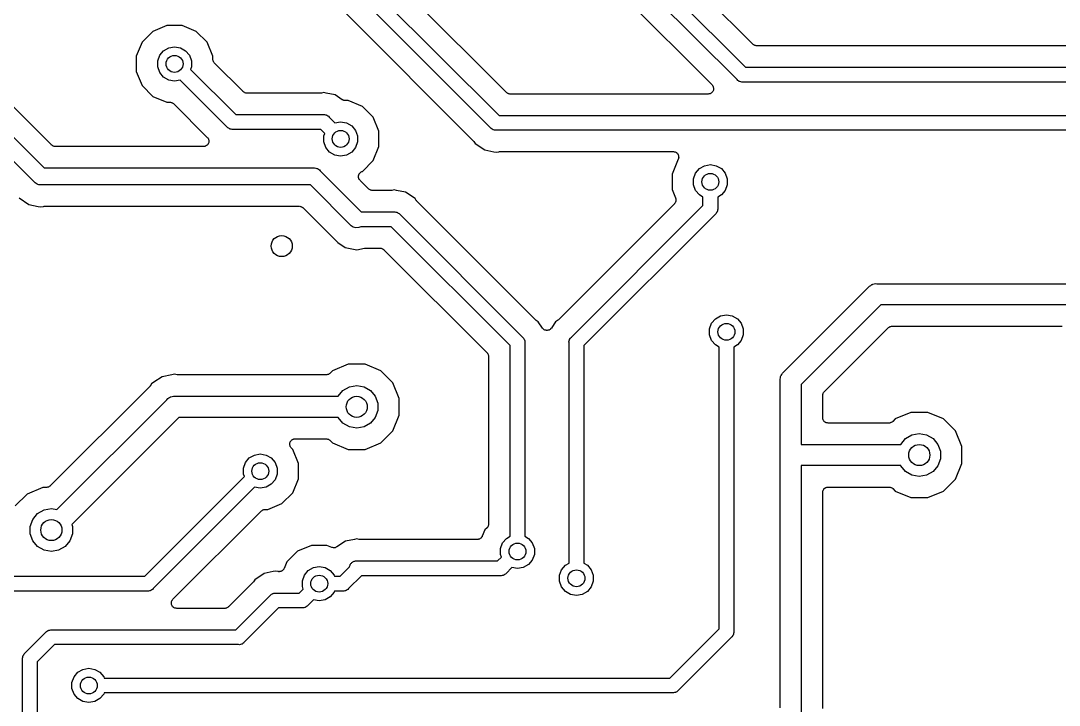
# Model space of a CAD drawing. Extents: x 51.7 to 143, y -96 to -37.9.
# Drawn here: x 64.43 to 89.04, y -74 to -57.78 of the extents above; entities that cross this region are included whole.
import ezdxf

# ---------------------------------------------------------------- set-up
doc = ezdxf.new("R2010")
doc.units = 0
doc.header["$MEASUREMENT"] = 0
doc.layers.add('BLACK', color=7, linetype='CONTINUOUS')

msp = doc.modelspace()

# ---------------------------------------------------------------- linework, layer by layer
at = {"layer": 'BLACK', "linetype": 'CONTINUOUS'}
for p, q in [((81.7797, -58.3348), (78.6634, -55.2185)), ((78.2531, -55.5267), (81.6065, -58.88)), ((81.4049, -59.1733), (78.0515, -55.82)), ((77.8783, -56.3652), (80.8113, -59.2982)), ((75.9377, -59.4778), (72.9294, -56.4695)), ((72.5191, -56.7777), (75.7645, -60.023)), ((75.5629, -60.3163), (72.3175, -57.071)), ((72.1443, -57.6162), (75.1526, -60.6245)), ((67.5577, -58.0312), (67.3022, -58.2867)), ((67.8914, -57.893), (67.5577, -58.0312)), ((68.2526, -57.893), (67.8914, -57.893)), ((68.5863, -58.0312), (68.2526, -57.893)), ((68.8418, -58.2867), (68.5863, -58.0312)), ((67.3022, -58.2867), (67.164, -58.6204)), ((68.98, -58.6204), (68.8418, -58.2867)), ((81.7843, -58.338), (81.7797, -58.3348)), ((81.7879, -58.3423), (81.7843, -58.338)), ((67.7202, -58.5979), (67.8109, -58.4899)), ((67.8109, -58.4899), (67.9331, -58.4193)), ((67.9331, -58.4193), (68.072, -58.3948)), ((68.072, -58.3948), (68.2109, -58.4193)), ((68.2109, -58.4193), (68.3331, -58.4899)), ((68.3331, -58.4899), (68.4238, -58.5979)), ((81.8023, -58.3506), (81.7879, -58.3423)), ((81.8158, -58.3601), (81.8023, -58.3506)), ((81.8212, -58.3615), (81.8158, -58.3601)), ((81.8261, -58.3643), (81.8212, -58.3615)), ((81.8424, -58.3672), (81.8261, -58.3643)), ((81.8584, -58.3715), (81.8424, -58.3672)), ((81.864, -58.371), (81.8584, -58.3715)), ((81.8695, -58.372), (81.864, -58.371)), ((100.123, -58.372), (81.8695, -58.372)), ((67.164, -58.6204), (67.164, -58.9816)), ((67.672, -58.7305), (67.7202, -58.5979)), ((67.672, -58.8715), (67.672, -58.7305)), ((68.4238, -58.5979), (68.472, -58.7305)), ((68.472, -58.7305), (68.472, -58.8715)), ((68.98, -58.6905), (68.98, -58.6204)), ((68.981, -58.696), (68.98, -58.6905)), ((68.9805, -58.7016), (68.981, -58.696)), ((68.9848, -58.7176), (68.9805, -58.7016)), ((68.9877, -58.7339), (68.9848, -58.7176)), ((68.9905, -58.7388), (68.9877, -58.7339)), ((68.9919, -58.7442), (68.9905, -58.7388)), ((69.0014, -58.7577), (68.9919, -58.7442)), ((69.0097, -58.7721), (69.0014, -58.7577)), ((69.014, -58.7757), (69.0097, -58.7721)), ((69.0172, -58.7803), (69.014, -58.7757)), ((69.6957, -59.4588), (69.0172, -58.7803)), ((67.164, -58.9816), (67.3022, -59.3153)), ((67.7202, -59.0041), (67.672, -58.8715)), ((67.8109, -59.1121), (67.7202, -59.0041)), ((68.472, -58.8715), (68.4501, -58.9316)), ((68.4501, -58.9316), (69.5225, -60.004)), ((81.6065, -58.88), (100.195, -58.88)), ((65.1531, -60.7228), (63.6778, -59.2475)), ((67.3022, -59.3153), (67.5577, -59.5708)), ((67.9331, -59.1827), (67.8109, -59.1121)), ((68.072, -59.2072), (67.9331, -59.1827)), ((68.2069, -59.1834), (68.072, -59.2072)), ((69.3209, -60.2973), (68.2069, -59.1834)), ((80.8113, -59.2982), (80.8208, -59.3118)), ((80.8208, -59.3118), (80.8315, -59.3245)), ((81.4198, -59.1911), (81.4049, -59.1733)), ((81.4399, -59.2027), (81.4198, -59.1911)), ((81.4589, -59.216), (81.4399, -59.2027)), ((81.4665, -59.2181), (81.4589, -59.216)), ((81.4732, -59.222), (81.4665, -59.2181)), ((81.4961, -59.226), (81.4732, -59.222)), ((81.5185, -59.232), (81.4961, -59.226)), ((81.5416, -59.23), (81.5185, -59.232)), ((100.131, -59.23), (81.5416, -59.23)), ((63.2666, -59.5548), (64.9798, -61.268)), ((69.7003, -59.462), (69.6957, -59.4588)), ((69.7039, -59.4663), (69.7003, -59.462)), ((69.7183, -59.4746), (69.7039, -59.4663)), ((69.7318, -59.4841), (69.7183, -59.4746)), ((69.7372, -59.4855), (69.7318, -59.4841)), ((69.7421, -59.4883), (69.7372, -59.4855)), ((69.7584, -59.4912), (69.7421, -59.4883)), ((69.7744, -59.4955), (69.7584, -59.4912)), ((69.78, -59.495), (69.7744, -59.4955)), ((69.7855, -59.496), (69.78, -59.495)), ((71.5292, -59.496), (69.7855, -59.496)), ((71.5415, -59.4938), (71.5292, -59.496)), ((71.554, -59.4936), (71.5415, -59.4938)), ((71.609, -59.4826), (71.554, -59.4936)), ((71.664, -59.4936), (71.609, -59.4826)), ((71.8755, -59.5356), (71.664, -59.4936)), ((71.664, -59.4936), (71.664, -59.4936)), ((72.0461, -59.6496), (71.8755, -59.5356)), ((75.9423, -59.481), (75.9377, -59.4778)), ((75.9459, -59.4853), (75.9423, -59.481)), ((75.9602, -59.4936), (75.9459, -59.4853)), ((75.9738, -59.5031), (75.9602, -59.4936)), ((75.9792, -59.5045), (75.9738, -59.5031)), ((75.9841, -59.5073), (75.9792, -59.5045)), ((76.0004, -59.5102), (75.9841, -59.5073)), ((76.0164, -59.5145), (76.0004, -59.5102)), ((76.022, -59.514), (76.0164, -59.5145)), ((76.0275, -59.515), (76.022, -59.514)), ((80.7215, -59.515), (76.0275, -59.515)), ((80.7378, -59.5121), (80.7215, -59.515)), ((80.7544, -59.5107), (80.7378, -59.5121)), ((80.7594, -59.5083), (80.7544, -59.5107)), ((80.7649, -59.5073), (80.7594, -59.5083)), ((80.7793, -59.499), (80.7649, -59.5073)), ((80.7943, -59.492), (80.7793, -59.499)), ((80.7983, -59.4881), (80.7943, -59.492)), ((80.8031, -59.4853), (80.7983, -59.4881)), ((80.8138, -59.4726), (80.8031, -59.4853)), ((80.8255, -59.4608), (80.8138, -59.4726)), ((80.8279, -59.4558), (80.8255, -59.4608)), ((80.8315, -59.4515), (80.8279, -59.4558)), ((80.8315, -59.3245), (80.8334, -59.3298)), ((80.8371, -59.4359), (80.8315, -59.4515)), ((80.8334, -59.3298), (80.8366, -59.3343)), ((80.8366, -59.3343), (80.8409, -59.3504)), ((80.8442, -59.4209), (80.8371, -59.4359)), ((80.8409, -59.3504), (80.8466, -59.3659)), ((80.8446, -59.4153), (80.8442, -59.4209)), ((80.8466, -59.4101), (80.8446, -59.4153)), ((80.8466, -59.3659), (80.8466, -59.3715)), ((80.8466, -59.3715), (80.848, -59.3769)), ((80.848, -59.3769), (80.8466, -59.3935)), ((80.8466, -59.3935), (80.8466, -59.4101)), ((67.5577, -59.5708), (67.8914, -59.709)), ((67.8914, -59.709), (67.9615, -59.709)), ((67.9615, -59.709), (67.967, -59.71)), ((67.967, -59.71), (67.9726, -59.7095)), ((67.9726, -59.7095), (67.9886, -59.7138)), ((67.9886, -59.7138), (68.0049, -59.7167)), ((68.0049, -59.7167), (68.0098, -59.7195)), ((68.0098, -59.7195), (68.0152, -59.7209)), ((68.0152, -59.7209), (68.0288, -59.7304)), ((68.0288, -59.7304), (68.0431, -59.7387)), ((68.0431, -59.7387), (68.0467, -59.743)), ((68.0467, -59.743), (68.0513, -59.7462)), ((68.0513, -59.7462), (68.8483, -60.5432)), ((72.06, -59.6557), (72.0461, -59.6496)), ((72.0732, -59.6633), (72.06, -59.6557)), ((72.08, -59.6646), (72.0732, -59.6633)), ((72.0864, -59.6674), (72.08, -59.6646)), ((72.1016, -59.6684), (72.0864, -59.6674)), ((72.1166, -59.671), (72.1016, -59.6684)), ((72.1896, -59.671), (72.1166, -59.671)), ((72.5233, -59.8092), (72.1896, -59.671)), ((72.7788, -60.0647), (72.5233, -59.8092)), ((64.7494, -61.6032), (63.0309, -59.8848)), ((69.5225, -60.004), (71.6014, -60.004)), ((71.6014, -60.004), (71.6245, -60.002)), ((71.6245, -60.002), (71.6469, -60.008)), ((71.6469, -60.008), (71.6698, -60.012)), ((71.6698, -60.012), (71.6766, -60.0159)), ((71.6766, -60.0159), (71.6841, -60.018)), ((71.6841, -60.018), (71.7031, -60.0313)), ((71.7031, -60.0313), (71.7232, -60.0429)), ((71.7232, -60.0429), (71.7381, -60.0607)), ((71.7381, -60.0607), (71.8741, -60.1966)), ((75.7645, -60.023), (91.9404, -60.023)), ((69.3358, -60.3151), (69.3209, -60.2973)), ((71.8741, -60.1966), (72.009, -60.1728)), ((72.009, -60.1728), (72.1479, -60.1973)), ((72.1479, -60.1973), (72.2701, -60.2679)), ((72.2701, -60.2679), (72.3608, -60.3759)), ((72.917, -60.3984), (72.7788, -60.0647)), ((68.8483, -60.5432), (68.8578, -60.5568)), ((69.3559, -60.3267), (69.3358, -60.3151)), ((69.3749, -60.3401), (69.3559, -60.3267)), ((69.3825, -60.3421), (69.3749, -60.3401)), ((69.3892, -60.346), (69.3825, -60.3421)), ((69.4121, -60.35), (69.3892, -60.346)), ((69.4345, -60.356), (69.4121, -60.35)), ((69.4576, -60.354), (69.4345, -60.356)), ((71.5365, -60.354), (69.4576, -60.354)), ((71.6309, -60.4484), (71.5365, -60.354)), ((71.609, -60.5085), (71.6309, -60.4484)), ((71.609, -60.6495), (71.609, -60.5085)), ((72.3608, -60.3759), (72.409, -60.5085)), ((72.409, -60.5085), (72.409, -60.6495)), ((72.917, -60.7596), (72.917, -60.3984)), ((75.5778, -60.3341), (75.5629, -60.3163)), ((75.5979, -60.3457), (75.5778, -60.3341)), ((75.6169, -60.359), (75.5979, -60.3457)), ((75.6245, -60.3611), (75.6169, -60.359)), ((75.6312, -60.365), (75.6245, -60.3611)), ((75.6541, -60.369), (75.6312, -60.365)), ((75.6765, -60.375), (75.6541, -60.369)), ((75.6996, -60.373), (75.6765, -60.375)), ((91.8755, -60.373), (75.6996, -60.373)), ((65.1576, -60.726), (65.1531, -60.7228)), ((65.1612, -60.7303), (65.1576, -60.726)), ((65.1756, -60.7386), (65.1612, -60.7303)), ((65.1892, -60.7481), (65.1756, -60.7386)), ((65.1946, -60.7495), (65.1892, -60.7481)), ((65.1994, -60.7523), (65.1946, -60.7495)), ((65.2158, -60.7552), (65.1994, -60.7523)), ((65.2318, -60.7595), (65.2158, -60.7552)), ((65.2374, -60.759), (65.2318, -60.7595)), ((65.2429, -60.76), (65.2374, -60.759)), ((68.7585, -60.76), (65.2429, -60.76)), ((68.7748, -60.7571), (68.7585, -60.76)), ((68.7914, -60.7557), (68.7748, -60.7571)), ((68.7964, -60.7533), (68.7914, -60.7557)), ((68.8019, -60.7523), (68.7964, -60.7533)), ((68.8163, -60.744), (68.8019, -60.7523)), ((68.8313, -60.737), (68.8163, -60.744)), ((68.8353, -60.7331), (68.8313, -60.737)), ((68.8401, -60.7303), (68.8353, -60.7331)), ((68.8508, -60.7176), (68.8401, -60.7303)), ((68.8625, -60.7058), (68.8508, -60.7176)), ((68.8578, -60.5568), (68.8685, -60.5695)), ((68.8649, -60.7008), (68.8625, -60.7058)), ((68.8685, -60.6965), (68.8649, -60.7008)), ((68.8685, -60.5695), (68.8704, -60.5747)), ((68.8741, -60.6809), (68.8685, -60.6965)), ((68.8704, -60.5747), (68.8736, -60.5793)), ((68.8736, -60.5793), (68.8779, -60.5954)), ((68.8812, -60.6659), (68.8741, -60.6809)), ((68.8779, -60.5954), (68.8836, -60.6109)), ((68.8816, -60.6603), (68.8812, -60.6659)), ((68.8836, -60.6551), (68.8816, -60.6603)), ((68.8836, -60.6109), (68.8836, -60.6165)), ((68.8836, -60.6165), (68.885, -60.6219)), ((68.885, -60.6219), (68.8836, -60.6385)), ((68.8836, -60.6385), (68.8836, -60.6551)), ((71.6572, -60.7821), (71.609, -60.6495)), ((71.7479, -60.8901), (71.6572, -60.7821)), ((72.3608, -60.7821), (72.2701, -60.8901)), ((72.409, -60.6495), (72.3608, -60.7821)), ((72.7788, -61.0933), (72.917, -60.7596)), ((75.1526, -60.6245), (75.1598, -60.6348)), ((75.1598, -60.6348), (75.1684, -60.6438)), ((75.1684, -60.6438), (75.1996, -60.6904)), ((75.1996, -60.6904), (75.4255, -60.8414)), ((71.8701, -60.9607), (71.7479, -60.8901)), ((72.009, -60.9852), (71.8701, -60.9607)), ((72.1479, -60.9607), (72.009, -60.9852)), ((72.2701, -60.8901), (72.1479, -60.9607)), ((75.4255, -60.8414), (75.637, -60.8834)), ((75.637, -60.8834), (75.637, -60.8834)), ((75.637, -60.8834), (75.692, -60.8944)), ((75.692, -60.8944), (75.747, -60.8834)), ((75.747, -60.8834), (75.7595, -60.8832)), ((75.7595, -60.8832), (75.7718, -60.881)), ((75.7718, -60.881), (79.8953, -60.881)), ((79.8953, -60.881), (79.9116, -60.8839)), ((79.9116, -60.8839), (79.9206, -60.8847)), ((79.9206, -60.8847), (79.9221, -60.8847)), ((79.9221, -60.8847), (79.9223, -60.8848)), ((79.9223, -60.8848), (79.9282, -60.8853)), ((79.9282, -60.8853), (79.9332, -60.8877)), ((79.9332, -60.8877), (79.9387, -60.8887)), ((79.9387, -60.8887), (79.9531, -60.897)), ((79.9531, -60.897), (79.9681, -60.904)), ((79.9681, -60.904), (79.9721, -60.9079)), ((79.9721, -60.9079), (79.9769, -60.9107)), ((79.9769, -60.9107), (79.9876, -60.9234)), ((79.9876, -60.9234), (79.9993, -60.9352)), ((79.9993, -60.9352), (80.0017, -60.9402)), ((80.0017, -60.9402), (80.0053, -60.9445)), ((80.0053, -60.9445), (80.0109, -60.9601)), ((80.0109, -60.9601), (80.018, -60.9751)), ((80.0147, -61.0456), (80.0136, -61.0498)), ((80.0204, -61.0301), (80.0147, -61.0456)), ((80.018, -60.9751), (80.0184, -60.9807)), ((80.0184, -60.9807), (80.0204, -60.9859)), ((80.0204, -60.9859), (80.0204, -61.0025)), ((80.0204, -61.0025), (80.0213, -61.0128)), ((80.0218, -61.0191), (80.0204, -61.0245)), ((80.0204, -61.0245), (80.0204, -61.0301)), ((80.0213, -61.0128), (80.0214, -61.0143)), ((80.0214, -61.0143), (80.0214, -61.0145)), ((80.0214, -61.0145), (80.0218, -61.0191)), ((64.9798, -61.268), (71.3653, -61.268)), ((71.3653, -61.268), (71.3917, -61.2657)), ((71.3917, -61.2657), (71.4173, -61.2726)), ((71.4173, -61.2726), (71.4435, -61.2772)), ((71.4435, -61.2772), (71.4512, -61.2816)), ((71.4512, -61.2816), (71.4598, -61.2839)), ((71.4598, -61.2839), (71.4816, -61.2992)), ((72.5233, -61.3488), (72.7788, -61.0933)), ((80.0097, -61.0627), (79.864, -61.4144)), ((80.0104, -61.0617), (80.0097, -61.0627)), ((80.0109, -61.0597), (80.0104, -61.0617)), ((80.0119, -61.0573), (80.0109, -61.0597)), ((80.0136, -61.0498), (80.0119, -61.0573)), ((80.4202, -61.3919), (80.5109, -61.2839)), ((80.5109, -61.2839), (80.6331, -61.2133)), ((80.6331, -61.2133), (80.772, -61.1888)), ((80.772, -61.1888), (80.9109, -61.2133)), ((80.9109, -61.2133), (81.0331, -61.2839)), ((81.0331, -61.2839), (81.1238, -61.3919)), ((71.4816, -61.2992), (71.5045, -61.3124)), ((71.5045, -61.3124), (71.5216, -61.3328)), ((71.5216, -61.3328), (72.4978, -62.309)), ((72.432, -61.4827), (72.4332, -61.4689)), ((72.4342, -61.4908), (72.432, -61.4827)), ((72.4326, -61.4551), (72.4351, -61.4471)), ((72.4332, -61.4689), (72.4326, -61.4551)), ((72.4345, -61.4991), (72.4342, -61.4908)), ((72.4398, -61.5119), (72.4345, -61.4991)), ((72.4351, -61.4471), (72.4359, -61.4388)), ((72.4359, -61.4388), (72.4417, -61.4262)), ((72.4434, -61.5253), (72.4398, -61.5119)), ((72.4417, -61.4262), (72.4459, -61.413)), ((72.4482, -61.5322), (72.4434, -61.5253)), ((72.4459, -61.413), (72.451, -61.4064)), ((72.4514, -61.5399), (72.4482, -61.5322)), ((72.451, -61.4064), (72.4545, -61.3988)), ((72.4545, -61.3988), (72.4643, -61.389)), ((72.4643, -61.389), (72.4727, -61.378)), ((72.4727, -61.378), (72.4798, -61.3735)), ((72.4798, -61.3735), (72.4857, -61.3676)), ((72.4857, -61.3676), (72.4982, -61.3618)), ((72.4982, -61.3618), (72.5099, -61.3543)), ((72.5099, -61.3543), (72.5233, -61.3488)), ((79.864, -61.4144), (79.864, -61.7756)), ((80.372, -61.5245), (80.4202, -61.3919)), ((80.372, -61.6655), (80.372, -61.5245)), ((81.1238, -61.3919), (81.172, -61.5245)), ((81.172, -61.5245), (81.172, -61.6655)), ((64.7665, -61.6236), (64.7494, -61.6032)), ((64.7894, -61.6368), (64.7665, -61.6236)), ((64.8112, -61.6521), (64.7894, -61.6368)), ((64.8198, -61.6544), (64.8112, -61.6521)), ((64.8275, -61.6588), (64.8198, -61.6544)), ((64.8537, -61.6634), (64.8275, -61.6588)), ((64.8793, -61.6703), (64.8537, -61.6634)), ((64.9057, -61.668), (64.8793, -61.6703)), ((71.2912, -61.668), (64.9057, -61.668)), ((72.2609, -62.6378), (71.2912, -61.668)), ((72.4608, -61.5501), (72.4514, -61.5399)), ((72.4687, -61.5615), (72.4608, -61.5501)), ((72.6711, -61.7638), (72.4687, -61.5615)), ((72.6756, -61.767), (72.6711, -61.7638)), ((72.6792, -61.7713), (72.6756, -61.767)), ((72.6936, -61.7796), (72.6792, -61.7713)), ((72.7072, -61.7891), (72.6936, -61.7796)), ((79.864, -61.7756), (79.9477, -61.9776)), ((80.4202, -61.7981), (80.372, -61.6655)), ((81.172, -61.6655), (81.1238, -61.7981)), ((64.3866, -61.9784), (64.6208, -62.1349)), ((72.7126, -61.7905), (72.7072, -61.7891)), ((72.7174, -61.7933), (72.7126, -61.7905)), ((72.7338, -61.7962), (72.7174, -61.7933)), ((72.7498, -61.8005), (72.7338, -61.7962)), ((72.7554, -61.8), (72.7498, -61.8005)), ((72.7609, -61.801), (72.7554, -61.8)), ((73.1992, -61.801), (72.7609, -61.801)), ((73.2115, -61.7988), (73.1992, -61.801)), ((73.224, -61.7986), (73.2115, -61.7988)), ((73.279, -61.7876), (73.224, -61.7986)), ((73.334, -61.7986), (73.279, -61.7876)), ((73.5455, -61.8406), (73.334, -61.7986)), ((73.334, -61.7986), (73.334, -61.7986)), ((73.7714, -61.9916), (73.5455, -61.8406)), ((73.8026, -62.0382), (73.7714, -61.9916)), ((79.9477, -61.9776), (79.9495, -61.9857)), ((79.9495, -61.9857), (79.953, -61.9933)), ((79.953, -61.9933), (79.9542, -62.0071)), ((79.9542, -62.0071), (79.9572, -62.0206)), ((79.9572, -62.0206), (79.9561, -62.0289)), ((79.9561, -62.0289), (79.9568, -62.0372)), ((80.5109, -61.9061), (80.4202, -61.7981)), ((80.597, -61.9558), (80.5109, -61.9061)), ((80.597, -62.1575), (80.597, -61.9558)), ((81.0331, -61.9061), (80.947, -61.9558)), ((80.947, -61.9558), (80.947, -62.2224)), ((81.1238, -61.7981), (81.0331, -61.9061)), ((64.6208, -62.1349), (64.8395, -62.1784)), ((64.8395, -62.1784), (64.897, -62.1899)), ((64.897, -62.1899), (64.9545, -62.1784)), ((64.9545, -62.1784), (64.9669, -62.1782)), ((64.9669, -62.1782), (64.9792, -62.176)), ((64.9792, -62.176), (71.0281, -62.176)), ((71.0281, -62.176), (71.0336, -62.177)), ((71.0336, -62.177), (71.0392, -62.1765)), ((71.0392, -62.1765), (71.0552, -62.1808)), ((71.0552, -62.1808), (71.0716, -62.1837)), ((71.0716, -62.1837), (71.0764, -62.1865)), ((71.0764, -62.1865), (71.0818, -62.1879)), ((71.0818, -62.1879), (71.0954, -62.1974)), ((71.0954, -62.1974), (71.1098, -62.2057)), ((71.1098, -62.2057), (71.1134, -62.21)), ((71.1134, -62.21), (71.1179, -62.2132)), ((71.1179, -62.2132), (71.9387, -63.0339)), ((73.8112, -62.0472), (73.8026, -62.0382)), ((73.8184, -62.0575), (73.8112, -62.0472)), ((76.6265, -64.8656), (73.8184, -62.0575)), ((79.9201, -62.116), (77.1705, -64.8656)), ((77.4787, -65.2759), (80.597, -62.1575)), ((79.9249, -62.1091), (79.9201, -62.116)), ((79.9311, -62.1035), (79.9249, -62.1091)), ((79.9375, -62.0912), (79.9311, -62.1035)), ((79.9454, -62.0798), (79.9375, -62.0912)), ((79.9476, -62.0718), (79.9454, -62.0798)), ((79.9514, -62.0644), (79.9476, -62.0718)), ((79.9532, -62.0506), (79.9514, -62.0644)), ((79.9568, -62.0372), (79.9532, -62.0506)), ((80.943, -62.2679), (80.939, -62.2908)), ((80.949, -62.2455), (80.943, -62.2679)), ((80.947, -62.2224), (80.949, -62.2455)), ((72.4978, -62.309), (73.2714, -62.309)), ((73.2714, -62.309), (73.2945, -62.307)), ((73.2945, -62.307), (73.3169, -62.313)), ((73.3169, -62.313), (73.3398, -62.317)), ((73.3398, -62.317), (73.3465, -62.3209)), ((73.3465, -62.3209), (73.3541, -62.323)), ((73.3541, -62.323), (73.3731, -62.3363)), ((73.3731, -62.3363), (73.3932, -62.3479)), ((73.3932, -62.3479), (73.4081, -62.3657)), ((73.4081, -62.3657), (76.3183, -65.2759)), ((80.8903, -62.3591), (77.772, -65.4775)), ((80.9081, -62.3442), (80.8903, -62.3591)), ((80.9197, -62.3241), (80.9081, -62.3442)), ((80.933, -62.3051), (80.9197, -62.3241)), ((80.9351, -62.2975), (80.933, -62.3051)), ((80.939, -62.2908), (80.9351, -62.2975)), ((72.3042, -62.6681), (72.2609, -62.6378)), ((72.3723, -62.6863), (72.3042, -62.6681)), ((72.4426, -62.6802), (72.3723, -62.6863)), ((72.4879, -62.659), (72.4426, -62.6802)), ((73.2065, -62.659), (72.4879, -62.659)), ((76.025, -65.4775), (73.2065, -62.659)), ((71.9387, -63.0339), (72.1138, -63.1509)), ((72.1138, -63.1509), (72.39, -63.2059)), ((72.39, -63.2059), (72.5731, -63.1694)), ((72.5731, -63.1694), (72.5856, -63.1692)), ((72.5856, -63.1692), (72.5979, -63.167)), ((72.5979, -63.167), (72.9435, -63.167)), ((72.9435, -63.167), (72.949, -63.168)), ((72.949, -63.168), (72.9546, -63.1675)), ((72.9546, -63.1675), (72.9706, -63.1718)), ((72.9706, -63.1718), (72.9869, -63.1747)), ((72.9869, -63.1747), (72.9918, -63.1775)), ((72.9918, -63.1775), (72.9972, -63.1789)), ((72.9972, -63.1789), (73.0108, -63.1884)), ((73.0108, -63.1884), (73.0251, -63.1967)), ((73.0251, -63.1967), (73.0287, -63.201)), ((73.0287, -63.201), (73.0333, -63.2042)), ((73.0333, -63.2042), (75.4798, -65.6507)), ((82.5079, -66.1095), (84.5245, -64.0929)), ((84.5245, -64.0929), (84.5458, -64.0675)), ((84.5458, -64.0675), (84.5745, -64.051)), ((84.5745, -64.051), (84.6017, -64.0319)), ((84.6017, -64.0319), (84.6125, -64.029)), ((84.6125, -64.029), (84.6222, -64.0235)), ((84.6222, -64.0235), (84.6548, -64.0177)), ((84.6548, -64.0177), (84.6869, -64.0091)), ((84.6869, -64.0091), (84.7199, -64.012)), ((84.7199, -64.012), (89.6625, -64.012)), ((84.8126, -64.512), (82.927, -66.3976)), ((89.6625, -64.512), (84.8126, -64.512)), ((76.6368, -64.8728), (76.6265, -64.8656)), ((76.6458, -64.8814), (76.6368, -64.8728)), ((76.6924, -64.9126), (76.6458, -64.8814)), ((76.7929, -65.063), (76.6924, -64.9126)), ((77.0734, -64.9592), (77.0041, -65.063)), ((77.1046, -64.9126), (77.0734, -64.9592)), ((77.0734, -64.9592), (77.0734, -64.9592)), ((77.1512, -64.8814), (77.1046, -64.9126)), ((77.1602, -64.8728), (77.1512, -64.8814)), ((77.1705, -64.8656), (77.1602, -64.8728)), ((80.753, -65.0805), (80.8012, -64.9479)), ((80.8012, -64.9479), (80.8919, -64.8399)), ((80.8919, -64.8399), (81.0141, -64.7693)), ((81.0141, -64.7693), (81.153, -64.7448)), ((81.153, -64.7448), (81.2919, -64.7693)), ((81.2919, -64.7693), (81.4141, -64.8399)), ((81.4141, -64.8399), (81.5048, -64.9479)), ((81.5048, -64.9479), (81.553, -65.0805)), ((76.8025, -65.073), (76.7929, -65.063)), ((76.8107, -65.0842), (76.8025, -65.073)), ((76.8176, -65.0888), (76.8107, -65.0842)), ((76.8234, -65.0948), (76.8176, -65.0888)), ((76.8358, -65.101), (76.8234, -65.0948)), ((76.8473, -65.1087), (76.8358, -65.101)), ((76.8555, -65.1106), (76.8473, -65.1087)), ((76.863, -65.1143), (76.8555, -65.1106)), ((76.8767, -65.1159), (76.863, -65.1143)), ((76.8902, -65.1191), (76.8767, -65.1159)), ((76.8985, -65.1182), (76.8902, -65.1191)), ((76.9068, -65.1191), (76.8985, -65.1182)), ((76.9203, -65.1159), (76.9068, -65.1191)), ((76.934, -65.1143), (76.9203, -65.1159)), ((76.9415, -65.1106), (76.934, -65.1143)), ((76.9496, -65.1087), (76.9415, -65.1106)), ((76.9612, -65.101), (76.9496, -65.1087)), ((76.9736, -65.0948), (76.9612, -65.101)), ((76.9794, -65.0888), (76.9736, -65.0948)), ((76.9863, -65.0842), (76.9794, -65.0888)), ((76.9945, -65.073), (76.9863, -65.0842)), ((77.0041, -65.063), (76.9945, -65.073)), ((80.753, -65.2215), (80.753, -65.0805)), ((80.8012, -65.3541), (80.753, -65.2215)), ((81.553, -65.2215), (81.5048, -65.3541)), ((81.553, -65.0805), (81.553, -65.2215)), ((83.4722, -66.5708), (84.9858, -65.0572)), ((84.9858, -65.0572), (84.9904, -65.054)), ((84.9904, -65.054), (84.9939, -65.0497)), ((84.9939, -65.0497), (85.0083, -65.0414)), ((85.0083, -65.0414), (85.0219, -65.0319)), ((85.0219, -65.0319), (85.0273, -65.0305)), ((85.0273, -65.0305), (85.0321, -65.0277)), ((85.0321, -65.0277), (85.0485, -65.0248)), ((85.0485, -65.0248), (85.0645, -65.0205)), ((85.0645, -65.0205), (85.0701, -65.021)), ((85.0701, -65.021), (85.0756, -65.02)), ((85.0756, -65.02), (89.1118, -65.02)), ((76.3183, -65.2759), (76.3361, -65.2908)), ((76.3361, -65.2908), (76.3477, -65.3109)), ((76.3477, -65.3109), (76.361, -65.3299)), ((76.361, -65.3299), (76.3631, -65.3375)), ((76.3631, -65.3375), (76.367, -65.3442)), ((76.367, -65.3442), (76.371, -65.3671)), ((76.371, -65.3671), (76.377, -65.3895)), ((76.377, -65.3895), (76.375, -65.4126)), ((76.375, -65.4126), (76.375, -69.9972)), ((77.42, -65.3895), (77.426, -65.3671)), ((77.422, -65.4126), (77.42, -65.3895)), ((77.422, -70.6322), (77.422, -65.4126)), ((77.426, -65.3671), (77.43, -65.3442)), ((77.43, -65.3442), (77.4339, -65.3375)), ((77.4339, -65.3375), (77.436, -65.3299)), ((77.436, -65.3299), (77.4493, -65.3109)), ((77.4493, -65.3109), (77.4609, -65.2908)), ((77.4609, -65.2908), (77.4787, -65.2759)), ((80.8919, -65.4621), (80.8012, -65.3541)), ((80.978, -65.5118), (80.8919, -65.4621)), ((81.4141, -65.4621), (81.328, -65.5118)), ((81.5048, -65.3541), (81.4141, -65.4621)), ((75.4798, -65.6507), (75.483, -65.6553)), ((75.483, -65.6553), (75.4873, -65.6589)), ((75.4873, -65.6589), (75.4956, -65.6733)), ((75.4956, -65.6733), (75.5051, -65.6868)), ((75.5051, -65.6868), (75.5065, -65.6922)), ((75.5065, -65.6922), (75.5093, -65.6971)), ((75.5093, -65.6971), (75.5122, -65.7134)), ((75.5122, -65.7134), (75.5165, -65.7294)), ((76.025, -69.9972), (76.025, -65.4775)), ((77.772, -65.4775), (77.772, -70.6322)), ((80.978, -72.1905), (80.978, -65.5118)), ((81.328, -65.5118), (81.328, -72.2554)), ((72.1895, -65.921), (71.819, -66.0745)), ((72.5905, -65.921), (72.1895, -65.921)), ((72.961, -66.0745), (72.5905, -65.921)), ((75.5165, -65.7294), (75.516, -65.735)), ((75.516, -65.735), (75.517, -65.7405)), ((75.517, -65.7405), (75.517, -69.7043)), ((67.7762, -66.215), (67.5784, -66.3472)), ((68.0096, -66.1686), (67.7762, -66.215)), ((68.072, -66.1562), (68.0096, -66.1686)), ((68.0096, -66.1686), (68.0096, -66.1686)), ((68.1344, -66.1686), (68.072, -66.1562)), ((68.1469, -66.1688), (68.1344, -66.1686)), ((68.1592, -66.171), (68.1469, -66.1688)), ((71.6699, -66.171), (68.1592, -66.171)), ((71.6754, -66.17), (71.6699, -66.171)), ((71.6809, -66.1705), (71.6754, -66.17)), ((71.697, -66.1662), (71.6809, -66.1705)), ((71.7133, -66.1633), (71.697, -66.1662)), ((71.7181, -66.1605), (71.7133, -66.1633)), ((71.7235, -66.1591), (71.7181, -66.1605)), ((71.7371, -66.1496), (71.7235, -66.1591)), ((71.7515, -66.1413), (71.7371, -66.1496)), ((71.7551, -66.137), (71.7515, -66.1413)), ((71.7597, -66.1338), (71.7551, -66.137)), ((71.819, -66.0745), (71.7597, -66.1338)), ((73.2445, -66.358), (72.961, -66.0745)), ((82.4327, -66.2398), (82.4385, -66.2072)), ((82.4385, -66.2072), (82.444, -66.1975)), ((82.444, -66.1975), (82.4469, -66.1867)), ((82.4469, -66.1867), (82.466, -66.1595)), ((82.466, -66.1595), (82.4825, -66.1308)), ((82.4825, -66.1308), (82.5079, -66.1095)), ((67.4744, -66.4546), (65.1242, -68.8048)), ((67.4815, -66.4444), (67.4744, -66.4546)), ((67.4902, -66.4354), (67.4815, -66.4444)), ((67.5255, -66.3825), (67.4902, -66.4354)), ((67.5784, -66.3472), (67.5255, -66.3825)), ((67.5784, -66.3472), (67.5784, -66.3472)), ((72.0636, -66.5401), (72.2164, -66.4519)), ((72.2164, -66.4519), (72.39, -66.4213)), ((72.39, -66.4213), (72.5636, -66.4519)), ((72.5636, -66.4519), (72.7164, -66.5401)), ((73.398, -66.7285), (73.2445, -66.358)), ((82.4241, -66.2719), (82.4327, -66.2398)), ((82.427, -66.3049), (82.4241, -66.2719)), ((82.427, -67.2881), (82.427, -66.3049)), ((82.927, -66.3976), (82.927, -67.822)), ((67.9375, -66.718), (67.9647, -66.6989)), ((67.9647, -66.6989), (67.9755, -66.696)), ((67.9755, -66.696), (67.9852, -66.6905)), ((67.9852, -66.6905), (68.0178, -66.6847)), ((68.0178, -66.6847), (68.0499, -66.6761)), ((68.0499, -66.6761), (68.0829, -66.679)), ((68.0829, -66.679), (71.9489, -66.679)), ((71.9489, -66.679), (71.9503, -66.6751)), ((71.9503, -66.6751), (72.0636, -66.5401)), ((72.7164, -66.5401), (72.8297, -66.6751)), ((72.8297, -66.6751), (72.89, -66.8408)), ((83.435, -66.6606), (83.436, -66.6551)), ((83.435, -67.187), (83.435, -66.6606)), ((83.4355, -66.6495), (83.4398, -66.6335)), ((83.436, -66.6551), (83.4355, -66.6495)), ((83.4398, -66.6335), (83.4427, -66.6171)), ((83.4427, -66.6171), (83.4455, -66.6123)), ((83.4455, -66.6123), (83.4469, -66.6069)), ((83.4469, -66.6069), (83.4564, -66.5933)), ((83.4564, -66.5933), (83.4647, -66.5789)), ((83.4647, -66.5789), (83.469, -66.5754)), ((83.469, -66.5754), (83.4722, -66.5708)), ((65.2821, -69.3654), (67.8875, -66.7599)), ((67.8875, -66.7599), (67.9088, -66.7345)), ((67.9088, -66.7345), (67.9375, -66.718)), ((72.89, -66.8408), (72.89, -67.0172)), ((73.398, -67.1295), (73.398, -66.7285)), ((68.1756, -67.179), (65.6354, -69.7191)), ((71.9489, -67.179), (68.1756, -67.179)), ((71.9503, -67.1829), (71.9489, -67.179)), ((72.0636, -67.3179), (71.9503, -67.1829)), ((72.8297, -67.1829), (72.7164, -67.3179)), ((72.89, -67.0172), (72.8297, -67.1829)), ((73.2445, -67.5), (73.398, -67.1295)), ((83.4369, -67.1979), (83.435, -67.187)), ((83.4369, -67.2091), (83.4369, -67.1979)), ((85.5245, -67.064), (85.154, -67.2175)), ((85.9255, -67.064), (85.5245, -67.064)), ((86.296, -67.2175), (85.9255, -67.064)), ((72.2164, -67.4061), (72.0636, -67.3179)), ((72.39, -67.4367), (72.2164, -67.4061)), ((72.5636, -67.4061), (72.39, -67.4367)), ((72.7164, -67.3179), (72.5636, -67.4061)), ((82.427, -74.0644), (82.427, -67.2881)), ((82.427, -67.2881), (82.427, -67.2881)), ((83.4407, -67.2195), (83.4369, -67.2091)), ((83.4427, -67.2304), (83.4407, -67.2195)), ((83.4482, -67.2401), (83.4427, -67.2304)), ((83.452, -67.2505), (83.4482, -67.2401)), ((83.4592, -67.259), (83.452, -67.2505)), ((83.4647, -67.2686), (83.4592, -67.259)), ((83.4732, -67.2758), (83.4647, -67.2686)), ((83.4804, -67.2843), (83.4732, -67.2758)), ((83.49, -67.2898), (83.4804, -67.2843)), ((83.4985, -67.297), (83.49, -67.2898)), ((83.5089, -67.3008), (83.4985, -67.297)), ((83.5186, -67.3063), (83.5089, -67.3008)), ((83.5295, -67.3083), (83.5186, -67.3063)), ((83.5399, -67.3121), (83.5295, -67.3083)), ((83.5511, -67.3121), (83.5399, -67.3121)), ((83.562, -67.314), (83.5511, -67.3121)), ((85.0049, -67.314), (83.562, -67.314)), ((85.0104, -67.313), (85.0049, -67.314)), ((85.0159, -67.3135), (85.0104, -67.313)), ((85.032, -67.3092), (85.0159, -67.3135)), ((85.0483, -67.3063), (85.032, -67.3092)), ((85.0531, -67.3035), (85.0483, -67.3063)), ((85.0585, -67.3021), (85.0531, -67.3035)), ((85.0721, -67.2926), (85.0585, -67.3021)), ((85.0865, -67.2843), (85.0721, -67.2926)), ((85.0901, -67.28), (85.0865, -67.2843)), ((85.0947, -67.2768), (85.0901, -67.28)), ((85.154, -67.2175), (85.0947, -67.2768)), ((86.5795, -67.501), (86.296, -67.2175)), ((70.8908, -67.6937), (70.8958, -67.6913)), ((70.8958, -67.6913), (70.9124, -67.6899)), ((70.9124, -67.6899), (70.9287, -67.687)), ((70.9287, -67.687), (71.6699, -67.687)), ((71.6699, -67.687), (71.6754, -67.688)), ((71.6754, -67.688), (71.6809, -67.6875)), ((71.6809, -67.6875), (71.697, -67.6918)), ((71.697, -67.6918), (71.7133, -67.6947)), ((72.961, -67.7835), (73.2445, -67.5)), ((85.2853, -67.8181), (85.3986, -67.6831)), ((85.3986, -67.6831), (85.5514, -67.5949)), ((85.5514, -67.5949), (85.725, -67.5643)), ((85.725, -67.5643), (85.8986, -67.5949)), ((85.8986, -67.5949), (86.0514, -67.6831)), ((86.0514, -67.6831), (86.1647, -67.8181)), ((86.733, -67.8715), (86.5795, -67.501)), ((70.8022, -67.8251), (70.8036, -67.8085)), ((70.8036, -67.8305), (70.8022, -67.8251)), ((70.8036, -67.7919), (70.8056, -67.7867)), ((70.8036, -67.8085), (70.8036, -67.7919)), ((70.8036, -67.8361), (70.8036, -67.8305)), ((70.8093, -67.8516), (70.8036, -67.8361)), ((70.8056, -67.7867), (70.806, -67.7811)), ((70.806, -67.7811), (70.813, -67.7661)), ((70.8136, -67.8677), (70.8093, -67.8516)), ((70.813, -67.7661), (70.8187, -67.7505)), ((70.8168, -67.8722), (70.8136, -67.8677)), ((70.8187, -67.8775), (70.8168, -67.8722)), ((70.8187, -67.7505), (70.8223, -67.7462)), ((70.8294, -67.8902), (70.8187, -67.8775)), ((70.8223, -67.7462), (70.8247, -67.7412)), ((70.8247, -67.7412), (70.8364, -67.7294)), ((70.8389, -67.9038), (70.8294, -67.8902)), ((70.8364, -67.7294), (70.8471, -67.7167)), ((70.8738, -67.9387), (70.8389, -67.9038)), ((70.8471, -67.7167), (70.8519, -67.7139)), ((70.8519, -67.7139), (70.8559, -67.71)), ((70.8559, -67.71), (70.8709, -67.703)), ((70.8709, -67.703), (70.8853, -67.6947)), ((70.8853, -67.6947), (70.8908, -67.6937)), ((71.7133, -67.6947), (71.7181, -67.6975)), ((71.7181, -67.6975), (71.7235, -67.6989)), ((71.7235, -67.6989), (71.7371, -67.7084)), ((71.7371, -67.7084), (71.7515, -67.7167)), ((71.7515, -67.7167), (71.7551, -67.721)), ((71.7551, -67.721), (71.7597, -67.7242)), ((71.7597, -67.7242), (71.819, -67.7835)), ((71.819, -67.7835), (72.1895, -67.937)), ((72.1895, -67.937), (72.5905, -67.937)), ((72.5905, -67.937), (72.961, -67.7835)), ((82.927, -67.822), (85.2839, -67.822)), ((85.2839, -67.822), (85.2853, -67.8181)), ((86.1647, -67.8181), (86.225, -67.9838)), ((86.733, -68.2725), (86.733, -67.8715)), ((69.7522, -68.2499), (69.8429, -68.1419)), ((69.8429, -68.1419), (69.9651, -68.0713)), ((69.9651, -68.0713), (70.104, -68.0468)), ((70.104, -68.0468), (70.2429, -68.0713)), ((70.2429, -68.0713), (70.3651, -68.1419)), ((70.3651, -68.1419), (70.4558, -68.2499)), ((71.012, -68.2724), (70.8738, -67.9387)), ((86.225, -68.1602), (86.1647, -68.3259)), ((86.225, -67.9838), (86.225, -68.1602)), ((69.704, -68.3825), (69.7522, -68.2499)), ((69.704, -68.5235), (69.704, -68.3825)), ((70.4558, -68.2499), (70.504, -68.3825)), ((70.504, -68.3825), (70.504, -68.5235)), ((71.012, -68.6336), (71.012, -68.2724)), ((85.2839, -68.322), (82.927, -68.322)), ((82.927, -68.322), (82.927, -74.1571)), ((85.2853, -68.3259), (85.2839, -68.322)), ((85.3986, -68.4609), (85.2853, -68.3259)), ((86.1647, -68.3259), (86.0514, -68.4609)), ((86.5795, -68.643), (86.733, -68.2725)), ((67.3645, -70.945), (69.7259, -68.5836)), ((69.7259, -68.5836), (69.704, -68.5235)), ((70.4558, -68.6561), (70.3651, -68.7641)), ((70.504, -68.5235), (70.4558, -68.6561)), ((70.8738, -68.9673), (71.012, -68.6336)), ((85.5514, -68.5491), (85.3986, -68.4609)), ((85.725, -68.5797), (85.5514, -68.5491)), ((85.8986, -68.5491), (85.725, -68.5797)), ((86.0514, -68.4609), (85.8986, -68.5491)), ((86.296, -68.9265), (86.5795, -68.643)), ((64.9505, -68.842), (64.58, -68.9955)), ((65.0344, -68.842), (64.9505, -68.842)), ((65.0399, -68.841), (65.0344, -68.842)), ((65.0455, -68.8415), (65.0399, -68.841)), ((65.0615, -68.8372), (65.0455, -68.8415)), ((65.0779, -68.8343), (65.0615, -68.8372)), ((65.0827, -68.8315), (65.0779, -68.8343)), ((65.0881, -68.8301), (65.0827, -68.8315)), ((65.1017, -68.8206), (65.0881, -68.8301)), ((65.1161, -68.8123), (65.1017, -68.8206)), ((65.1196, -68.808), (65.1161, -68.8123)), ((65.1242, -68.8048), (65.1196, -68.808)), ((69.9691, -68.8354), (67.5661, -71.2383)), ((70.104, -68.8592), (69.9691, -68.8354)), ((70.2429, -68.8347), (70.104, -68.8592)), ((70.3651, -68.7641), (70.2429, -68.8347)), ((83.4407, -68.9245), (83.4427, -68.9136)), ((83.4427, -68.9136), (83.4482, -68.9039)), ((83.4482, -68.9039), (83.452, -68.8935)), ((83.452, -68.8935), (83.4592, -68.885)), ((83.4592, -68.885), (83.4647, -68.8754)), ((83.4647, -68.8754), (83.4732, -68.8682)), ((83.4732, -68.8682), (83.4804, -68.8597)), ((83.4804, -68.8597), (83.49, -68.8542)), ((83.49, -68.8542), (83.4985, -68.847)), ((83.4985, -68.847), (83.5089, -68.8432)), ((83.5089, -68.8432), (83.5186, -68.8377)), ((83.5186, -68.8377), (83.5295, -68.8357)), ((83.5295, -68.8357), (83.5399, -68.8319)), ((83.5399, -68.8319), (83.5511, -68.8319)), ((83.5511, -68.8319), (83.562, -68.83)), ((83.562, -68.83), (85.0049, -68.83)), ((85.0049, -68.83), (85.0104, -68.831)), ((85.0104, -68.831), (85.0159, -68.8305)), ((85.0159, -68.8305), (85.032, -68.8348)), ((85.032, -68.8348), (85.0483, -68.8377)), ((85.0483, -68.8377), (85.0531, -68.8405)), ((85.0531, -68.8405), (85.0585, -68.8419)), ((85.0585, -68.8419), (85.0721, -68.8514)), ((85.0721, -68.8514), (85.0865, -68.8597)), ((85.0865, -68.8597), (85.0901, -68.864)), ((85.0901, -68.864), (85.0947, -68.8672)), ((85.0947, -68.8672), (85.154, -68.9265)), ((64.58, -68.9955), (64.2965, -69.279)), ((70.6183, -69.2228), (70.8738, -68.9673)), ((83.435, -68.957), (83.4369, -68.9461)), ((83.435, -74.0808), (83.435, -68.957)), ((83.4369, -68.9349), (83.4407, -68.9245)), ((83.4369, -68.9461), (83.4369, -68.9349)), ((85.154, -68.9265), (85.5245, -69.08)), ((85.5245, -69.08), (85.9255, -69.08)), ((85.9255, -69.08), (86.296, -68.9265)), ((64.8246, -69.4611), (64.9774, -69.3729)), ((64.9774, -69.3729), (65.151, -69.3423)), ((65.151, -69.3423), (65.2821, -69.3654)), ((68.0327, -71.4902), (70.1247, -69.3982)), ((70.1247, -69.3982), (70.1293, -69.395)), ((70.1293, -69.395), (70.1329, -69.3907)), ((70.1329, -69.3907), (70.1473, -69.3824)), ((70.1473, -69.3824), (70.1608, -69.3729)), ((70.1608, -69.3729), (70.1662, -69.3715)), ((70.1662, -69.3715), (70.1711, -69.3687)), ((70.1711, -69.3687), (70.1874, -69.3658)), ((70.1874, -69.3658), (70.2034, -69.3615)), ((70.2034, -69.3615), (70.209, -69.362)), ((70.209, -69.362), (70.2145, -69.361)), ((70.2145, -69.361), (70.2846, -69.361)), ((70.2846, -69.361), (70.6183, -69.2228)), ((64.651, -69.7618), (64.7113, -69.5961)), ((64.7113, -69.5961), (64.8246, -69.4611)), ((64.651, -69.9382), (64.651, -69.7618)), ((65.6354, -69.7191), (65.651, -69.7618)), ((65.651, -69.7618), (65.651, -69.9382)), ((75.4302, -69.8437), (75.3669, -69.9966)), ((75.4798, -69.7941), (75.4302, -69.8437)), ((75.483, -69.7895), (75.4798, -69.7941)), ((75.4873, -69.7859), (75.483, -69.7895)), ((75.4956, -69.7715), (75.4873, -69.7859)), ((75.5051, -69.758), (75.4956, -69.7715)), ((75.5065, -69.7526), (75.5051, -69.758)), ((75.5093, -69.7477), (75.5065, -69.7526)), ((75.5122, -69.7314), (75.5093, -69.7477)), ((75.5165, -69.7154), (75.5122, -69.7314)), ((75.517, -69.7043), (75.516, -69.7098)), ((75.516, -69.7098), (75.5165, -69.7154)), ((64.7113, -70.1039), (64.651, -69.9382)), ((64.8246, -70.2389), (64.7113, -70.1039)), ((65.5907, -70.1039), (65.4774, -70.2389)), ((65.651, -69.9382), (65.5907, -70.1039)), ((72.1235, -70.1146), (71.9209, -70.25)), ((72.335, -70.0726), (72.1235, -70.1146)), ((72.39, -70.0616), (72.335, -70.0726)), ((72.445, -70.0726), (72.39, -70.0616)), ((72.4575, -70.0728), (72.445, -70.0726)), ((72.4698, -70.075), (72.4575, -70.0728)), ((75.2496, -70.075), (72.4698, -70.075)), ((75.2578, -70.0735), (75.2496, -70.075)), ((75.2661, -70.0739), (75.2578, -70.0735)), ((75.2793, -70.0697), (75.2661, -70.0739)), ((75.293, -70.0673), (75.2793, -70.0697)), ((75.3002, -70.0632), (75.293, -70.0673)), ((75.3082, -70.0606), (75.3002, -70.0632)), ((75.3192, -70.0522), (75.3082, -70.0606)), ((75.3312, -70.0453), (75.3192, -70.0522)), ((75.3366, -70.0389), (75.3312, -70.0453)), ((75.3432, -70.0338), (75.3366, -70.0389)), ((75.3506, -70.0221), (75.3432, -70.0338)), ((75.3595, -70.0115), (75.3506, -70.0221)), ((75.3624, -70.0036), (75.3595, -70.0115)), ((75.3669, -69.9966), (75.3624, -70.0036)), ((75.8482, -70.1549), (75.9389, -70.0469)), ((75.9389, -70.0469), (76.025, -69.9972)), ((76.375, -69.9972), (76.4611, -70.0469)), ((76.4611, -70.0469), (76.5518, -70.1549)), ((64.9774, -70.3271), (64.8246, -70.2389)), ((65.151, -70.3577), (64.9774, -70.3271)), ((65.3246, -70.3271), (65.151, -70.3577)), ((65.4774, -70.2389), (65.3246, -70.3271)), ((70.9867, -70.3502), (70.7312, -70.6057)), ((71.3204, -70.212), (70.9867, -70.3502)), ((71.6816, -70.212), (71.3204, -70.212)), ((71.8017, -70.2618), (71.6816, -70.212)), ((71.8193, -70.2656), (71.8017, -70.2618)), ((71.8365, -70.2707), (71.8193, -70.2656)), ((71.8407, -70.2704), (71.8365, -70.2707)), ((71.8448, -70.2713), (71.8407, -70.2704)), ((71.8626, -70.269), (71.8448, -70.2713)), ((71.8805, -70.2678), (71.8626, -70.269)), ((71.8844, -70.2661), (71.8805, -70.2678)), ((71.8885, -70.2655), (71.8844, -70.2661)), ((71.9044, -70.2573), (71.8885, -70.2655)), ((71.9209, -70.25), (71.9044, -70.2573)), ((75.8, -70.2875), (75.8482, -70.1549)), ((75.8, -70.4285), (75.8, -70.2875)), ((76.5518, -70.1549), (76.6, -70.2875)), ((76.6, -70.2875), (76.6, -70.4285)), ((70.7312, -70.6057), (70.6679, -70.7586)), ((72.2461, -70.6572), (72.2539, -70.6438)), ((72.2539, -70.6438), (72.2658, -70.6338)), ((72.2658, -70.6338), (72.2758, -70.6219)), ((72.2758, -70.6219), (72.2892, -70.6141)), ((72.2892, -70.6141), (72.3012, -70.6041)), ((72.3012, -70.6041), (72.3158, -70.5988)), ((72.3158, -70.5988), (72.3292, -70.591)), ((72.3292, -70.591), (72.3445, -70.5883)), ((72.3445, -70.5883), (72.3591, -70.583)), ((72.3591, -70.583), (72.3747, -70.583)), ((72.3747, -70.583), (72.3747, -70.583)), ((72.3747, -70.583), (75.7275, -70.583)), ((75.7275, -70.583), (75.8219, -70.4886)), ((75.8219, -70.4886), (75.8, -70.4285)), ((76.5518, -70.5611), (76.4611, -70.6691)), ((76.6, -70.4285), (76.5518, -70.5611)), ((77.3359, -70.6819), (77.422, -70.6322)), ((77.772, -70.6322), (77.8581, -70.6819)), ((70.1995, -70.8766), (69.9736, -71.0276)), ((70.411, -70.8346), (70.1995, -70.8766)), ((70.466, -70.8236), (70.411, -70.8346)), ((70.411, -70.8346), (70.411, -70.8346)), ((70.521, -70.8346), (70.466, -70.8236)), ((70.5335, -70.8348), (70.521, -70.8346)), ((70.5458, -70.837), (70.5335, -70.8348)), ((70.5506, -70.837), (70.5458, -70.837)), ((70.5588, -70.8355), (70.5506, -70.837)), ((70.5671, -70.8359), (70.5588, -70.8355)), ((70.5803, -70.8317), (70.5671, -70.8359)), ((70.594, -70.8293), (70.5803, -70.8317)), ((70.6012, -70.8252), (70.594, -70.8293)), ((70.6092, -70.8226), (70.6012, -70.8252)), ((70.6202, -70.8142), (70.6092, -70.8226)), ((70.6322, -70.8073), (70.6202, -70.8142)), ((70.6376, -70.8009), (70.6322, -70.8073)), ((70.6442, -70.7958), (70.6376, -70.8009)), ((70.6516, -70.7841), (70.6442, -70.7958)), ((70.6605, -70.7735), (70.6516, -70.7841)), ((70.6634, -70.7656), (70.6605, -70.7735)), ((70.6679, -70.7586), (70.6634, -70.7656)), ((71.1492, -70.9169), (71.2399, -70.8089)), ((71.2399, -70.8089), (71.3621, -70.7383)), ((71.3621, -70.7383), (71.501, -70.7138)), ((71.501, -70.7138), (71.6399, -70.7383)), ((71.6399, -70.7383), (71.7621, -70.8089)), ((71.7621, -70.8089), (71.8528, -70.9169)), ((71.9942, -70.945), (72.2167, -70.7225)), ((72.2167, -70.7225), (72.2203, -70.7125)), ((72.2203, -70.7125), (72.223, -70.6972)), ((72.223, -70.6972), (72.2308, -70.6838)), ((72.2308, -70.6838), (72.2361, -70.6691)), ((72.2361, -70.6691), (72.2461, -70.6572)), ((75.9292, -70.8763), (75.9142, -70.8941)), ((76.0651, -70.7404), (75.9292, -70.8763)), ((76.2, -70.7642), (76.0651, -70.7404)), ((76.3389, -70.7397), (76.2, -70.7642)), ((76.4611, -70.6691), (76.3389, -70.7397)), ((77.197, -70.9225), (77.2452, -70.7899)), ((77.2452, -70.7899), (77.3359, -70.6819)), ((77.8581, -70.6819), (77.9488, -70.7899)), ((77.9488, -70.7899), (77.997, -70.9225)), ((63.3185, -70.945), (67.3645, -70.945)), ((69.9266, -71.0935), (69.3503, -71.6698)), ((69.9338, -71.0832), (69.9266, -71.0935)), ((69.9424, -71.0742), (69.9338, -71.0832)), ((69.9736, -71.0276), (69.9424, -71.0742)), ((71.101, -71.0495), (71.1492, -70.9169)), ((71.101, -71.1905), (71.101, -71.0495)), ((71.8528, -70.9169), (71.863, -70.945)), ((71.863, -70.945), (71.9942, -70.945)), ((72.5012, -70.933), (72.1958, -71.2383)), ((75.7924, -70.933), (72.5012, -70.933)), ((75.8155, -70.935), (75.7924, -70.933)), ((75.8379, -70.929), (75.8155, -70.935)), ((75.8608, -70.925), (75.8379, -70.929)), ((75.8676, -70.9211), (75.8608, -70.925)), ((75.8751, -70.919), (75.8676, -70.9211)), ((75.8941, -70.9057), (75.8751, -70.919)), ((75.9142, -70.8941), (75.8941, -70.9057)), ((77.197, -71.0635), (77.197, -70.9225)), ((77.2452, -71.1961), (77.197, -71.0635)), ((77.997, -71.0635), (77.9488, -71.1961)), ((77.997, -70.9225), (77.997, -71.0635)), ((67.4294, -71.295), (63.421, -71.295)), ((67.4525, -71.297), (67.4294, -71.295)), ((67.4749, -71.291), (67.4525, -71.297)), ((67.4978, -71.287), (67.4749, -71.291)), ((67.5045, -71.2831), (67.4978, -71.287)), ((67.5121, -71.281), (67.5045, -71.2831)), ((67.5311, -71.2677), (67.5121, -71.281)), ((67.5512, -71.2561), (67.5311, -71.2677)), ((67.5661, -71.2383), (67.5512, -71.2561)), ((70.3369, -71.4017), (70.3518, -71.3839)), ((70.3518, -71.3839), (70.3719, -71.3723)), ((70.3719, -71.3723), (70.3909, -71.3589)), ((70.3909, -71.3589), (70.3985, -71.3569)), ((70.3985, -71.3569), (70.4052, -71.353)), ((70.4052, -71.353), (70.4281, -71.349)), ((70.4281, -71.349), (70.4505, -71.343)), ((70.4505, -71.343), (70.4736, -71.345)), ((70.4736, -71.345), (71.0285, -71.345)), ((71.0285, -71.345), (71.1229, -71.2506)), ((71.1229, -71.2506), (71.101, -71.1905)), ((71.8528, -71.3231), (71.7621, -71.4311)), ((71.863, -71.295), (71.8528, -71.3231)), ((72.0591, -71.295), (71.863, -71.295)), ((72.0822, -71.297), (72.0591, -71.295)), ((72.1046, -71.291), (72.0822, -71.297)), ((72.1275, -71.287), (72.1046, -71.291)), ((72.1342, -71.2831), (72.1275, -71.287)), ((72.1418, -71.281), (72.1342, -71.2831)), ((72.1608, -71.2677), (72.1418, -71.281)), ((72.1809, -71.2561), (72.1608, -71.2677)), ((72.1958, -71.2383), (72.1809, -71.2561)), ((77.3359, -71.3041), (77.2452, -71.1961)), ((77.4581, -71.3747), (77.3359, -71.3041)), ((77.597, -71.3992), (77.4581, -71.3747)), ((77.7359, -71.3747), (77.597, -71.3992)), ((77.8581, -71.3041), (77.7359, -71.3747)), ((77.9488, -71.1961), (77.8581, -71.3041)), ((67.996, -71.5689), (67.9974, -71.5635)), ((67.9974, -71.5855), (67.996, -71.5689)), ((67.9974, -71.5579), (68.0031, -71.5424)), ((67.9974, -71.5635), (67.9974, -71.5579)), ((67.9974, -71.6021), (67.9974, -71.5855)), ((67.9994, -71.6073), (67.9974, -71.6021)), ((67.9998, -71.6129), (67.9994, -71.6073)), ((68.0069, -71.6279), (67.9998, -71.6129)), ((68.0031, -71.5424), (68.0074, -71.5263)), ((68.0125, -71.6435), (68.0069, -71.6279)), ((68.0074, -71.5263), (68.0106, -71.5218)), ((68.0106, -71.5218), (68.0125, -71.5165)), ((68.0125, -71.5165), (68.0232, -71.5038)), ((68.0232, -71.5038), (68.0327, -71.4902)), ((69.5235, -72.215), (70.3369, -71.4017)), ((71.3661, -71.5024), (71.2302, -71.6383)), ((71.501, -71.5262), (71.3661, -71.5024)), ((71.6399, -71.5017), (71.501, -71.5262)), ((71.7621, -71.4311), (71.6399, -71.5017)), ((68.0161, -71.6478), (68.0125, -71.6435)), ((68.0185, -71.6528), (68.0161, -71.6478)), ((68.0302, -71.6646), (68.0185, -71.6528)), ((68.0409, -71.6773), (68.0302, -71.6646)), ((68.0457, -71.6801), (68.0409, -71.6773)), ((68.0497, -71.684), (68.0457, -71.6801)), ((68.0647, -71.691), (68.0497, -71.684)), ((68.0791, -71.6993), (68.0647, -71.691)), ((68.0846, -71.7003), (68.0791, -71.6993)), ((68.0896, -71.7027), (68.0846, -71.7003)), ((68.1062, -71.7041), (68.0896, -71.7027)), ((68.1225, -71.707), (68.1062, -71.7041)), ((69.2605, -71.707), (68.1225, -71.707)), ((69.266, -71.706), (69.2605, -71.707)), ((69.2716, -71.7065), (69.266, -71.706)), ((69.2876, -71.7022), (69.2716, -71.7065)), ((69.3039, -71.6993), (69.2876, -71.7022)), ((69.3088, -71.6965), (69.3039, -71.6993)), ((69.3142, -71.6951), (69.3088, -71.6965)), ((69.3277, -71.6856), (69.3142, -71.6951)), ((69.3421, -71.6773), (69.3277, -71.6856)), ((69.3457, -71.673), (69.3421, -71.6773)), ((69.3503, -71.6698), (69.3457, -71.673)), ((70.5385, -71.695), (69.7251, -72.5083)), ((71.0934, -71.695), (70.5385, -71.695)), ((71.1165, -71.697), (71.0934, -71.695)), ((71.1389, -71.691), (71.1165, -71.697)), ((71.1618, -71.687), (71.1389, -71.691)), ((71.1686, -71.6831), (71.1618, -71.687)), ((71.1761, -71.681), (71.1686, -71.6831)), ((71.1951, -71.6677), (71.1761, -71.681)), ((71.2152, -71.6561), (71.1951, -71.6677)), ((71.2302, -71.6383), (71.2152, -71.6561)), ((64.5247, -72.7689), (65.0219, -72.2717)), ((65.0219, -72.2717), (65.0368, -72.2539)), ((65.0368, -72.2539), (65.0569, -72.2423)), ((65.0569, -72.2423), (65.0759, -72.229)), ((65.0759, -72.229), (65.0835, -72.2269)), ((65.0835, -72.2269), (65.0902, -72.223)), ((65.0902, -72.223), (65.1131, -72.219)), ((65.1131, -72.219), (65.1355, -72.213)), ((65.1355, -72.213), (65.1586, -72.215)), ((65.1586, -72.215), (69.5235, -72.215)), ((79.8105, -73.358), (80.978, -72.1905)), ((81.3007, -72.3571), (81.2891, -72.3772)), ((81.314, -72.3381), (81.3007, -72.3571)), ((81.3161, -72.3305), (81.314, -72.3381)), ((81.32, -72.3238), (81.3161, -72.3305)), ((81.324, -72.3009), (81.32, -72.3238)), ((81.33, -72.2785), (81.324, -72.3009)), ((81.328, -72.2554), (81.33, -72.2785)), ((65.2235, -72.565), (64.818, -72.9705)), ((69.5884, -72.565), (65.2235, -72.565)), ((69.6115, -72.567), (69.5884, -72.565)), ((69.6339, -72.561), (69.6115, -72.567)), ((69.6568, -72.557), (69.6339, -72.561)), ((69.6636, -72.5531), (69.6568, -72.557)), ((69.6711, -72.551), (69.6636, -72.5531)), ((69.6901, -72.5377), (69.6711, -72.551)), ((69.7102, -72.5261), (69.6901, -72.5377)), ((69.7251, -72.5083), (69.7102, -72.5261)), ((81.2713, -72.3921), (80.0121, -73.6513)), ((81.2891, -72.3772), (81.2713, -72.3921)), ((64.466, -72.8825), (64.472, -72.8601)), ((64.472, -72.8601), (64.476, -72.8372)), ((64.476, -72.8372), (64.4799, -72.8305)), ((64.4799, -72.8305), (64.482, -72.8229)), ((64.482, -72.8229), (64.4953, -72.8039)), ((64.4953, -72.8039), (64.5069, -72.7838)), ((64.5069, -72.7838), (64.5247, -72.7689)), ((64.468, -72.9056), (64.466, -72.8825)), ((64.468, -76.9544), (64.468, -72.9056)), ((64.818, -72.9705), (64.818, -76.8895)), ((65.64, -73.4625), (65.6882, -73.3299)), ((65.6882, -73.3299), (65.7789, -73.2219)), ((65.7789, -73.2219), (65.9011, -73.1513)), ((65.9011, -73.1513), (66.04, -73.1268)), ((66.04, -73.1268), (66.1789, -73.1513)), ((66.1789, -73.1513), (66.3011, -73.2219)), ((66.3011, -73.2219), (66.3918, -73.3299)), ((66.3918, -73.3299), (66.402, -73.358)), ((65.64, -73.6035), (65.64, -73.4625)), ((66.402, -73.358), (79.8105, -73.358)), ((65.6882, -73.7361), (65.64, -73.6035)), ((65.7789, -73.8441), (65.6882, -73.7361)), ((65.9011, -73.9147), (65.7789, -73.8441)), ((66.3011, -73.8441), (66.1789, -73.9147)), ((66.3918, -73.7361), (66.3011, -73.8441)), ((66.402, -73.708), (66.3918, -73.7361)), ((79.8754, -73.708), (66.402, -73.708)), ((79.8985, -73.71), (79.8754, -73.708)), ((79.9209, -73.704), (79.8985, -73.71)), ((79.9438, -73.7), (79.9209, -73.704)), ((79.9505, -73.6961), (79.9438, -73.7)), ((79.9581, -73.694), (79.9505, -73.6961)), ((79.9771, -73.6807), (79.9581, -73.694)), ((79.9972, -73.6691), (79.9771, -73.6807)), ((80.0121, -73.6513), (79.9972, -73.6691)), ((66.04, -73.9392), (65.9011, -73.9147)), ((66.1789, -73.9147), (66.04, -73.9392))]:
    msp.add_line(p, q, dxfattribs=at)
at = {"layer": 'BLACK'}
for centre, radius in [((68.072, -58.801), 0.2), ((72.009, -60.579), 0.2), ((80.772, -61.595), 0.2), ((70.612, -63.119), 0.25), ((81.153, -65.151), 0.2), ((72.39, -66.929), 0.25), ((85.725, -68.072), 0.25), ((70.104, -68.453), 0.2), ((65.151, -69.85), 0.25), ((76.2, -70.358), 0.2), ((77.597, -70.993), 0.2), ((71.501, -71.12), 0.2), ((66.04, -73.533), 0.2)]:
    msp.add_circle(centre, radius, dxfattribs=at)

doc.saveas('drawing.dxf')
